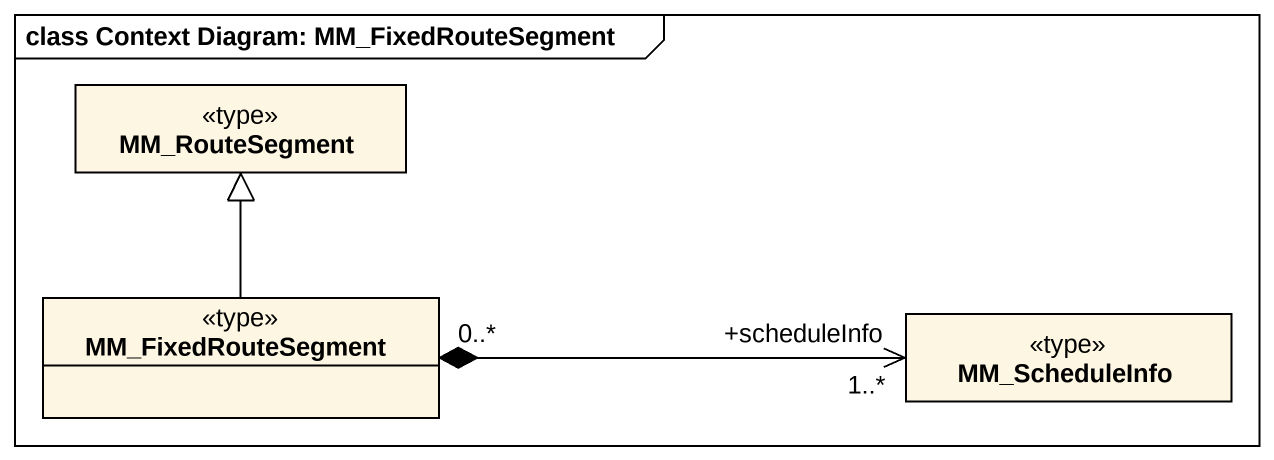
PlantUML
@startuml
mainframe class Context Diagram: MM_FixedRouteSegment
hide circle
hide empty members
class MM_RouteSegment <<type>>
class MM_FixedRouteSegment <<type>>
class MM_ScheduleInfo <<type>>
MM_FixedRouteSegment -up-|> MM_RouteSegment
MM_FixedRouteSegment "0..*" *-right-> "+scheduleInfo\n1..*" MM_ScheduleInfo
@enduml
